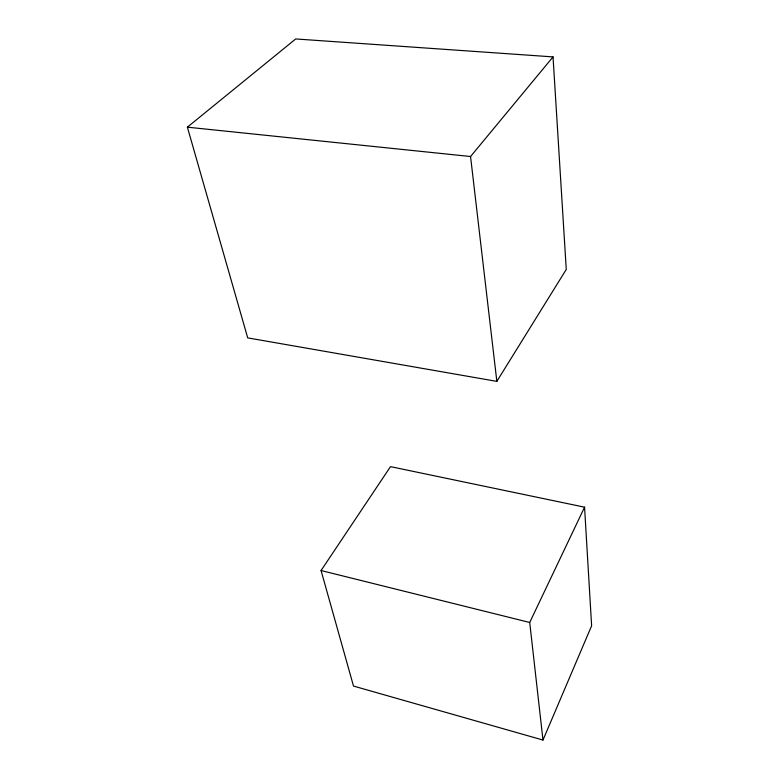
<?xml version="1.0" encoding="UTF-8"?>
<svg xmlns="http://www.w3.org/2000/svg" width="779" height="779" viewBox="0 0 779 779"><rect width="100%" height="100%" fill="white"/><g stroke="black" fill="none" stroke-linecap="round" stroke-linejoin="round"><path stroke-width="1.17" d="M542.982 740.05L591.621 625.78L584.562 507.178L390.503 466.64L321.065 570.53L353.5 686.065L542.982 740.05L529.71 622.479L584.562 507.178M496.846 381.379L566.265 269.437L553.032 56.896L295.708 38.95L187.379 127.172L247.712 337.882L496.846 381.379L470.555 156.521L553.032 56.896M187.379 127.172L470.555 156.521M321.065 570.53L529.71 622.479"/></g></svg>
